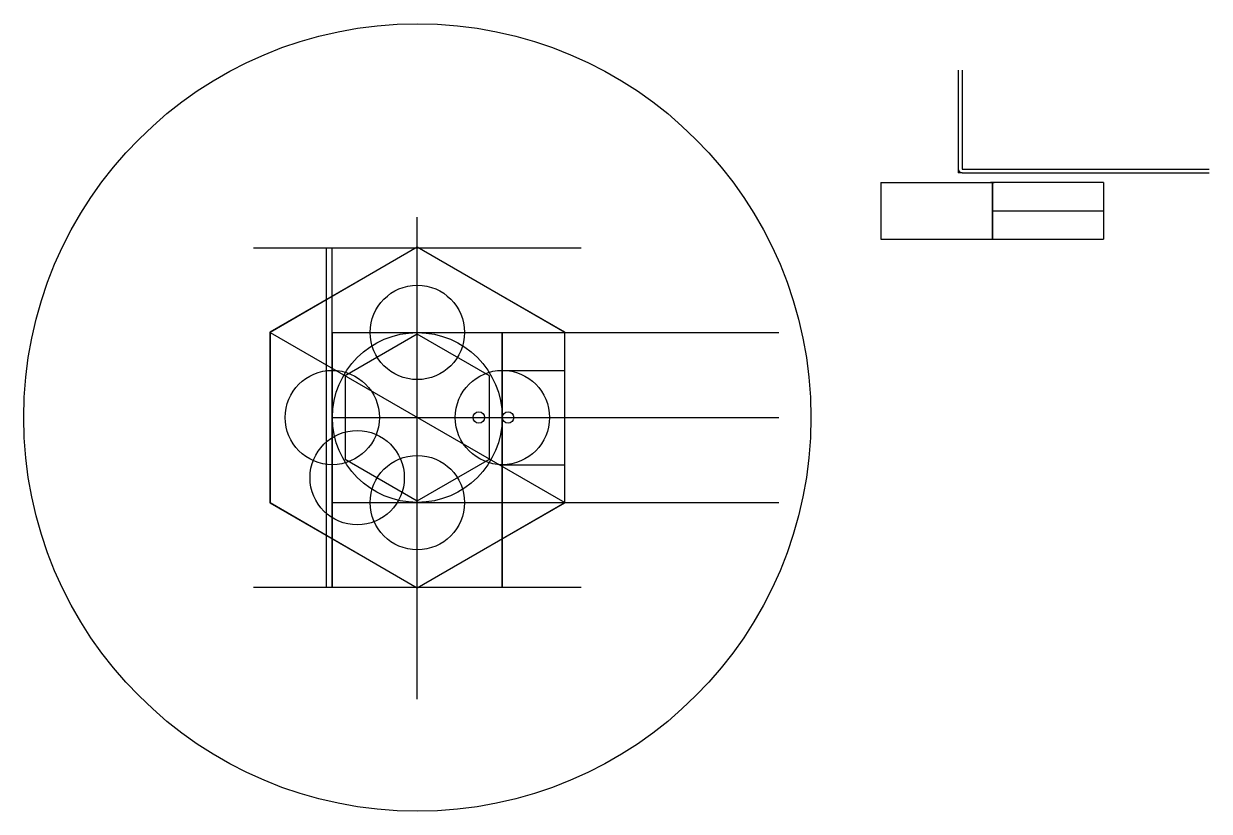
# Model space of a CAD drawing. Header units: inches. Extents: x -192 to 437, y -197 to 220.
import ezdxf

# ---------------------------------------------------------------- set-up
doc = ezdxf.new("R2010")
doc.units = ezdxf.units.IN
doc.header["$MEASUREMENT"] = 0

msp = doc.modelspace()

# ---------------------------------------------------------------- linework, layer by layer
for p, q in [((303.74, 195.46), (303.74, 141.06)), ((305.74, 195.46), (305.74, 143.18)), ((305.86, 141.06), (303.74, 141.06)), ((305.86, 141.06), (303.74, 141.06)), ((305.86, 143.06), (436.83, 143.06)), ((305.86, 141.06), (436.83, 141.06)), ((380.81, 135.99), (320.81, 135.99)), ((321.67, 135.99), (321.67, 105.99)), ((321.87, 135.99), (321.87, 105.99)), ((380.81, 135.99), (380.81, 105.99)), ((321.77, 120.99), (380.81, 120.99)), ((16.94, -137.85), (16.94, 117.55)), ((-69.96, 101.44), (103.84, 101.44)), ((-31.16, -78.56), (-31.16, 101.44)), ((-28.16, -78.56), (-28.16, 101.44)), ((320.81, 105.99), (380.81, 105.99)), ((-61.17, 56.54), (95.06, -33.66)), ((-28.06, -78.56), (-28.06, 56.54)), ((-28.06, 56.54), (208.67, 56.54)), ((61.94, -78.56), (61.94, 56.54)), ((62.04, -78.56), (62.04, 56.54)), ((62.04, 11.44), (62.04, 46.35)), ((62.04, 36.44), (95.16, 36.44)), ((-28.06, 11.44), (208.67, 11.44)), ((37.04, 11.44), (62.04, 11.44)), ((62.04, -13.56), (95.16, -13.56)), ((-28.06, -33.66), (208.67, -33.66)), ((-69.96, -78.56), (103.84, -78.56))]:
    msp.add_line(p, q)
at = {"color": 1}
for p, q in [((262.74, 135.99), (322.74, 135.99)), ((262.74, 135.99), (262.74, 105.99)), ((262.74, 105.99), (322.74, 105.99))]:
    msp.add_line(p, q, dxfattribs=at)
for points in [[(-61.27, 56.6), (-61.27, -33.71), (16.94, -78.87), (95.16, -33.71), (95.16, 56.6), (16.94, 101.76)], [(-61.17, 56.54), (-61.17, -33.66), (16.94, -78.76), (95.06, -33.66), (95.06, 56.54), (16.94, 101.64)], [(-21.27, 33.51), (-21.27, -10.62), (16.94, -32.68), (55.16, -10.62), (55.16, 33.51), (16.94, 55.57)]]:
    msp.add_lwpolyline(points, close=True)
for centre, radius in [((16.94, 11.44), 208.69), ((16.94, 56.54), 25), ((16.94, 11.44), 45), ((-28.16, 11.44), 25), ((62.04, 11.44), 25), ((49.54, 11.44), 3), ((65.04, 11.44), 3), ((-14.95, -20.45), 25), ((16.94, -33.66), 25)]:
    msp.add_circle(centre, radius)
for radius in [2.12, 0.125, 0.125]:
    msp.add_arc((305.86, 143.18), radius, 180, 270)

doc.saveas('drawing.dxf')
